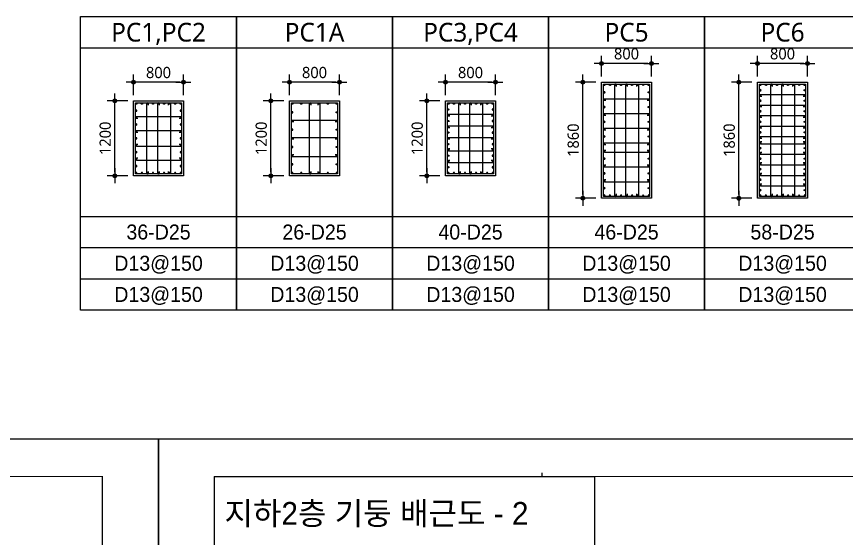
# Model space of a CAD drawing. Header units: millimetres. Extents: x 317501 to 2277231, y -321722 to 1186893.
# Drawn here: x 495949 to 509246, y -104967 to -96610 of the extents above; entities that cross this region are included whole.
import ezdxf
from ezdxf.enums import TextEntityAlignment as Align

# ---------------------------------------------------------------- set-up
doc = ezdxf.new("R2010")
doc.units = ezdxf.units.MM
doc.header["$LTSCALE"] = 57
doc.layers.get('Defpoints').update_dxf_attribs({"color": 145})
for name, color, linetype in [('BAR', 2, 'Continuous'), ('BARR', 1, 'Continuous'), ('DIM', 7, 'Continuous'), ('ELE', 7, 'Continuous'), ('HOOP', 2, 'Continuous'), ('LEADER', 7, 'Continuous'), ('XDIM', 7, 'Continuous'), ('XTAG', 7, 'Continuous')]:
    doc.layers.add(name, color=color, linetype=linetype)
doc.layers.add('TEXT', color=3, linetype='Continuous', lineweight=9)
doc.layers.add('XTITLE', color=22, linetype='Continuous', lineweight=0)
doc.styles.add('돋음', font='Dotum.ttf')
doc.styles.add('맑은고딕', font='malgun.ttf')
doc.dimstyles.new('DIM_40', dxfattribs={"dimscale": 40, "dimtxt": 3, "dimasz": 1, "dimexe": 2, "dimexo": 1.5, "dimgap": 1, "dimtad": 1, "dimdec": 0, "dimzin": 0, "dimdsep": 46, "dimtxsty": '맑은고딕', "dimblk1": 'DIMDOT', "dimblk2": 'DIMDOT', "dimsah": 1, "dimcen": 0.09, "dimdle": 2, "dimclrd": 7, "dimclre": 7, "dimclrt": 6, "dimadec": 0, "dimazin": 0, "dimtfac": 1, "dimtdec": 0, "dimtix": 1, "dimtmove": 2, "dimatfit": 3, "dimldrblk": 'DIMDOT', "dimfxl": 0, "dimtolj": 1, "dimtzin": 0, "dimarcsym": 0})

# ---------------------------------------------------------------- blocks, each defined once
blk = doc.blocks.new('dhs_sheet2e')
at = {"color": 7}
blk.add_line((20500.6, 57331.7), (20500.6, 57531.5), dxfattribs=at)
blk.add_lwpolyline([(84000, 0), (84000, 59329.4), (0, 59329.4), (0, 0)], close=True, dxfattribs=at)
at = {"color": 30, "const_width": 64.9}
blk.add_lwpolyline([(81003.6, 57331.7), (2996.4, 57331.7), (2996.4, 1997.6), (81003.6, 1997.6)], close=True, dxfattribs=at)
blk = doc.blocks.new('sdhdtbhse')
at = {"color": 255, "xscale": 0.75, "yscale": 0.75, "zscale": 0.75}
blk.add_blockref('dhs_sheet2e', (0, -44497), dxfattribs=at)
blk = doc.blocks.new('DIMDOT')
at = {"layer": 'DIM', "linetype": 'Continuous'}
blk.add_line((-2, 0), (2, 0), dxfattribs=at)
for radius in [0.5, 0.25]:
    blk.add_circle((0, 0), radius, dxfattribs=at)
blk = doc.blocks.new('*D46')
at = {"layer": 'Defpoints', "color": 0, "transparency": 16777216}
for p in [(512043, -214680), (512343, -214680), (512343, -215880)]:
    blk.add_point(p, dxfattribs=at)
at = {"layer": 'DIM', "color": 7, "lineweight": -2, "transparency": 16777216}
for p, q in [((512253, -214680), (511923, -214680)), ((512043, -215820), (512043, -214740)), ((512253, -215880), (511923, -215880))]:
    blk.add_line(p, q, dxfattribs=at)
at = {"layer": 'DIM', "color": 7, "lineweight": -2, "transparency": 16777216, "xscale": 60, "yscale": 60, "zscale": 60}
for p, rotation in [((512043, -214680), 90), ((512043, -215880), 270)]:
    blk.add_blockref('DIMDOT', p, dxfattribs=dict(at, rotation=rotation))
at = {"layer": 'DIM', "color": 6, "transparency": 16777216, "insert": (511890, -215280), "char_height": 180, "attachment_point": 5, "rotation": 90, "style": '맑은고딕'}
blk.add_mtext('\\A1;1200', dxfattribs=at)
blk = doc.blocks.new('*D47')
at = {"layer": 'Defpoints', "color": 0, "transparency": 16777216}
for p in [(512343, -214380), (512343, -214680), (513143, -214680)]:
    blk.add_point(p, dxfattribs=at)
at = {"layer": 'DIM', "color": 7, "lineweight": -2, "transparency": 16777216}
for p, q in [((512343, -214590), (512343, -214260)), ((513143, -214590), (513143, -214260)), ((513083, -214380), (512403, -214380))]:
    blk.add_line(p, q, dxfattribs=at)
at = {"layer": 'DIM', "color": 7, "lineweight": -2, "transparency": 16777216, "xscale": 60, "yscale": 60, "zscale": 60, "rotation": 180}
blk.add_blockref('DIMDOT', (512343, -214380), dxfattribs=at)
at = {"layer": 'DIM', "color": 7, "lineweight": -2, "transparency": 16777216, "xscale": 60, "yscale": 60, "zscale": 60}
blk.add_blockref('DIMDOT', (513143, -214380), dxfattribs=at)
at = {"layer": 'DIM', "color": 6, "transparency": 16777216, "insert": (512743, -214227), "char_height": 180, "attachment_point": 5, "style": '맑은고딕'}
blk.add_mtext('\\A1;800', dxfattribs=at)
blk = doc.blocks.new('BAR')
at = {"layer": 'BARR'}
h = blk.add_hatch(color=256, dxfattribs=at)
edge = h.paths.add_edge_path()
edge.add_arc((0, 0), 15, 0, 360)
blk.add_circle((0, 0), 15, dxfattribs=at)
blk = doc.blocks.new('*D48')
at = {"layer": 'Defpoints', "color": 0, "transparency": 16777216}
for p in [(517043, -214680), (517343, -214680), (517343, -215880)]:
    blk.add_point(p, dxfattribs=at)
at = {"layer": 'DIM', "color": 7, "lineweight": -2, "transparency": 16777216}
for p, q in [((517253, -214680), (516923, -214680)), ((517043, -215820), (517043, -214740)), ((517253, -215880), (516923, -215880))]:
    blk.add_line(p, q, dxfattribs=at)
at = {"layer": 'DIM', "color": 7, "lineweight": -2, "transparency": 16777216, "xscale": 60, "yscale": 60, "zscale": 60}
for p, rotation in [((517043, -214680), 90), ((517043, -215880), 270)]:
    blk.add_blockref('DIMDOT', p, dxfattribs=dict(at, rotation=rotation))
at = {"layer": 'DIM', "color": 6, "transparency": 16777216, "insert": (516890, -215280), "char_height": 180, "attachment_point": 5, "rotation": 90, "style": '맑은고딕'}
blk.add_mtext('\\A1;1200', dxfattribs=at)
blk = doc.blocks.new('*D49')
at = {"layer": 'Defpoints', "color": 0, "transparency": 16777216}
for p in [(517343, -214380), (517343, -214680), (518143, -214680)]:
    blk.add_point(p, dxfattribs=at)
at = {"layer": 'DIM', "color": 7, "lineweight": -2, "transparency": 16777216}
for p, q in [((517343, -214590), (517343, -214260)), ((518143, -214590), (518143, -214260)), ((518083, -214380), (517403, -214380))]:
    blk.add_line(p, q, dxfattribs=at)
at = {"layer": 'DIM', "color": 7, "lineweight": -2, "transparency": 16777216, "xscale": 60, "yscale": 60, "zscale": 60, "rotation": 180}
blk.add_blockref('DIMDOT', (517343, -214380), dxfattribs=at)
at = {"layer": 'DIM', "color": 7, "lineweight": -2, "transparency": 16777216, "xscale": 60, "yscale": 60, "zscale": 60}
blk.add_blockref('DIMDOT', (518143, -214380), dxfattribs=at)
at = {"layer": 'DIM', "color": 6, "transparency": 16777216, "insert": (517743, -214227), "char_height": 180, "attachment_point": 5, "style": '맑은고딕'}
blk.add_mtext('\\A1;800', dxfattribs=at)
blk = doc.blocks.new('*D54')
at = {"layer": 'Defpoints', "color": 0, "transparency": 16777216}
for p in [(522043, -214380), (522343, -214380), (522343, -216240)]:
    blk.add_point(p, dxfattribs=at)
at = {"layer": 'DIM', "color": 7, "lineweight": -2, "transparency": 16777216}
for p, q in [((522253, -214380), (521923, -214380)), ((522043, -216180), (522043, -214440)), ((522253, -216240), (521923, -216240))]:
    blk.add_line(p, q, dxfattribs=at)
at = {"layer": 'DIM', "color": 7, "lineweight": -2, "transparency": 16777216, "xscale": 60, "yscale": 60, "zscale": 60}
for p, rotation in [((522043, -214380), 90), ((522043, -216240), 270)]:
    blk.add_blockref('DIMDOT', p, dxfattribs=dict(at, rotation=rotation))
at = {"layer": 'DIM', "color": 6, "transparency": 16777216, "insert": (521890, -215310), "char_height": 180, "attachment_point": 5, "rotation": 90, "style": '맑은고딕'}
blk.add_mtext('\\A1;1860', dxfattribs=at)
blk = doc.blocks.new('*D55')
at = {"layer": 'Defpoints', "color": 0, "transparency": 16777216}
for p in [(522343, -214080), (522343, -214380), (523143, -214380)]:
    blk.add_point(p, dxfattribs=at)
at = {"layer": 'DIM', "color": 7, "lineweight": -2, "transparency": 16777216}
for p, q in [((522343, -214290), (522343, -213960)), ((523083, -214080), (522403, -214080)), ((523143, -214290), (523143, -213960))]:
    blk.add_line(p, q, dxfattribs=at)
at = {"layer": 'DIM', "color": 7, "lineweight": -2, "transparency": 16777216, "xscale": 60, "yscale": 60, "zscale": 60, "rotation": 180}
blk.add_blockref('DIMDOT', (522343, -214080), dxfattribs=at)
at = {"layer": 'DIM', "color": 7, "lineweight": -2, "transparency": 16777216, "xscale": 60, "yscale": 60, "zscale": 60}
blk.add_blockref('DIMDOT', (523143, -214080), dxfattribs=at)
at = {"layer": 'DIM', "color": 6, "transparency": 16777216, "insert": (522743, -213927), "char_height": 180, "attachment_point": 5, "style": '맑은고딕'}
blk.add_mtext('\\A1;800', dxfattribs=at)
blk = doc.blocks.new('*D50')
at = {"layer": 'Defpoints', "color": 0, "transparency": 16777216}
for p in [(520593, -223997), (520893, -223997), (520893, -225197)]:
    blk.add_point(p, dxfattribs=at)
at = {"layer": 'DIM', "color": 7, "lineweight": -2, "transparency": 16777216}
for p, q in [((520803, -223997), (520473, -223997)), ((520593, -225137), (520593, -224057)), ((520803, -225197), (520473, -225197))]:
    blk.add_line(p, q, dxfattribs=at)
at = {"layer": 'DIM', "color": 7, "lineweight": -2, "transparency": 16777216, "xscale": 60, "yscale": 60, "zscale": 60}
for p, rotation in [((520593, -223997), 90), ((520593, -225197), 270)]:
    blk.add_blockref('DIMDOT', p, dxfattribs=dict(at, rotation=rotation))
at = {"layer": 'DIM', "color": 6, "transparency": 16777216, "insert": (520440, -224597), "char_height": 180, "attachment_point": 5, "rotation": 90, "style": '맑은고딕'}
blk.add_mtext('\\A1;1200', dxfattribs=at)
blk = doc.blocks.new('*D51')
at = {"layer": 'Defpoints', "color": 0, "transparency": 16777216}
for p in [(520893, -223697), (520893, -223997), (521693, -223997)]:
    blk.add_point(p, dxfattribs=at)
at = {"layer": 'DIM', "color": 7, "lineweight": -2, "transparency": 16777216}
for p, q in [((520893, -223907), (520893, -223577)), ((521693, -223907), (521693, -223577)), ((521633, -223697), (520953, -223697))]:
    blk.add_line(p, q, dxfattribs=at)
at = {"layer": 'DIM', "color": 7, "lineweight": -2, "transparency": 16777216, "xscale": 60, "yscale": 60, "zscale": 60, "rotation": 180}
blk.add_blockref('DIMDOT', (520893, -223697), dxfattribs=at)
at = {"layer": 'DIM', "color": 7, "lineweight": -2, "transparency": 16777216, "xscale": 60, "yscale": 60, "zscale": 60}
blk.add_blockref('DIMDOT', (521693, -223697), dxfattribs=at)
at = {"layer": 'DIM', "color": 6, "transparency": 16777216, "insert": (521293, -223544), "char_height": 180, "attachment_point": 5, "style": '맑은고딕'}
blk.add_mtext('\\A1;800', dxfattribs=at)
blk = doc.blocks.new('*D52')
at = {"layer": 'Defpoints', "color": 0, "transparency": 16777216}
for p in [(525593, -223697), (525893, -223697), (525893, -225557)]:
    blk.add_point(p, dxfattribs=at)
at = {"layer": 'DIM', "color": 7, "lineweight": -2, "transparency": 16777216}
for p, q in [((525803, -223697), (525473, -223697)), ((525593, -225497), (525593, -223757)), ((525803, -225557), (525473, -225557))]:
    blk.add_line(p, q, dxfattribs=at)
at = {"layer": 'DIM', "color": 7, "lineweight": -2, "transparency": 16777216, "xscale": 60, "yscale": 60, "zscale": 60}
for p, rotation in [((525593, -223697), 90), ((525593, -225557), 270)]:
    blk.add_blockref('DIMDOT', p, dxfattribs=dict(at, rotation=rotation))
at = {"layer": 'DIM', "color": 6, "transparency": 16777216, "insert": (525440, -224627), "char_height": 180, "attachment_point": 5, "rotation": 90, "style": '맑은고딕'}
blk.add_mtext('\\A1;1860', dxfattribs=at)
blk = doc.blocks.new('*D53')
at = {"layer": 'Defpoints', "color": 0, "transparency": 16777216}
for p in [(525893, -223397), (525893, -223697), (526693, -223697)]:
    blk.add_point(p, dxfattribs=at)
at = {"layer": 'DIM', "color": 7, "lineweight": -2, "transparency": 16777216}
for p, q in [((525893, -223607), (525893, -223277)), ((526693, -223607), (526693, -223277)), ((526633, -223397), (525953, -223397))]:
    blk.add_line(p, q, dxfattribs=at)
at = {"layer": 'DIM', "color": 7, "lineweight": -2, "transparency": 16777216, "xscale": 60, "yscale": 60, "zscale": 60, "rotation": 180}
blk.add_blockref('DIMDOT', (525893, -223397), dxfattribs=at)
at = {"layer": 'DIM', "color": 7, "lineweight": -2, "transparency": 16777216, "xscale": 60, "yscale": 60, "zscale": 60}
blk.add_blockref('DIMDOT', (526693, -223397), dxfattribs=at)
at = {"layer": 'DIM', "color": 6, "transparency": 16777216, "insert": (526293, -223244), "char_height": 180, "attachment_point": 5, "style": '맑은고딕'}
blk.add_mtext('\\A1;800', dxfattribs=at)
blk = doc.blocks.new('PC1')
at = {"layer": 'BAR'}
blk.add_lwpolyline([(1620, 2180), (880, 2180), (880, 3320), (1620, 3320)], close=True, dxfattribs=at)
at = {"layer": 'ELE'}
blk.add_lwpolyline([(850, 2150), (850, 3350), (1650, 3350), (1650, 2150)], close=True, dxfattribs=at)
at = {"layer": 'HOOP'}
for points in [[(1087.5, 3280), (1087.5, 3305, 1), (1057.5, 3305), (1057.5, 2195, 1), (1087.5, 2195), (1087.5, 2220)], [(1265, 3280), (1265, 3305, 1), (1235, 3305), (1235, 2195, 1), (1265, 2195), (1265, 2220)], [(1412.5, 3280), (1412.5, 3305, -1), (1442.5, 3305), (1442.5, 2195, -1), (1412.5, 2195), (1412.5, 2220)], [(920, 3068), (895, 3068, -1), (895, 3098), (1605, 3098, -1), (1605, 3068), (1580, 3068)], [(920, 2846), (895, 2846, -1), (895, 2876), (1605, 2876, -1), (1605, 2846), (1580, 2846)], [(920, 2654), (895, 2654, 1), (895, 2624), (1605, 2624, 1), (1605, 2654), (1580, 2654)], [(920, 2432), (895, 2432, 1), (895, 2402), (1605, 2402, 1), (1605, 2432), (1580, 2432)]]:
    blk.add_lwpolyline(points, format="xyb", dxfattribs=at)
at = {"layer": 'LEADER'}
for p, q in [((0, 4200), (2500, 4200)), ((0, 1500), (2500, 1500)), ((0, 1000), (2500, 1000)), ((0, 500), (2500, 500))]:
    blk.add_line(p, q, dxfattribs=at)
blk.add_lwpolyline([(2500, 4700), (2500, 0), (0, 0), (0, 4700), (2500, 4700)], dxfattribs=at)
at = {"layer": 'BAR', "xscale": 0.6666666666666666, "yscale": 0.6666666666666666, "zscale": 0.6666666666666666, "rotation": 180}
for p in [(895, 3305), (983.75, 3305), (1072.5, 3305), (1161.25, 3305), (1250, 3305), (1338.75, 3305), (1427.5, 3305), (1516.25, 3305), (1605, 3305)]:
    blk.add_blockref('BAR', p, dxfattribs=at)
at = {"layer": 'BAR', "xscale": -0.6666666666666666, "yscale": 0.6666666666666666, "zscale": 0.6666666666666666}
for p in [(895, 3194), (1605, 3194), (895, 3083), (1605, 3083), (895, 2972), (1605, 2972), (895, 2861), (1605, 2861), (895, 2750), (1605, 2750), (895, 2639), (895, 2528), (1605, 2639), (1605, 2528), (895, 2417), (1605, 2417), (895, 2306), (1605, 2306), (895, 2195), (983.75, 2195), (1072.5, 2195), (1161.25, 2195), (1250, 2195), (1338.75, 2195), (1427.5, 2195), (1516.25, 2195), (1605, 2195)]:
    blk.add_blockref('BAR', p, dxfattribs=at)
at = {"layer": 'TEXT'}
for s, height, style, p in [('PC1,PC2', 300, '맑은고딕', (1250, 4450)), ('36-D25', 240, '돋음', (1250, 1250)), ('D13@150', 240, '돋음', (1250, 750)), ('D13@150', 240, '돋음', (1250, 250))]:
    blk.add_text(s, height=height, dxfattribs=dict(at, style=style)).set_placement(p, align=Align.MIDDLE_CENTER)
at = {"layer": 'DIM'}
dim = blk.add_linear_dim(base=(850, 3650), p1=(1650, 3350), p2=(850, 3350), dimstyle='DIM_40', override={"dimscale": 60}, dxfattribs=at)
dim.commit()
dim.dimension.update_dxf_attribs({"geometry": '*D47', "text_midpoint": (1250, 3803), "insert": (-511493.5, 218030.18)})
dim = blk.add_linear_dim(base=(550, 3350), p1=(850, 2150), p2=(850, 3350), angle=270, dimstyle='DIM_40', override={"dimscale": 60}, dxfattribs=at)
dim.commit()
dim.dimension.update_dxf_attribs({"geometry": '*D46', "text_midpoint": (396.51, 2750), "insert": (-511493.5, 218030.18)})
blk = doc.blocks.new('PC3')
at = {"layer": 'BAR'}
blk.add_lwpolyline([(1620, 2180), (880, 2180), (880, 3320), (1620, 3320)], close=True, dxfattribs=at)
at = {"layer": 'ELE'}
blk.add_lwpolyline([(850, 2150), (850, 3350), (1650, 3350), (1650, 2150)], close=True, dxfattribs=at)
at = {"layer": 'HOOP'}
for points in [[(1087.5, 3280), (1087.5, 3305, 1), (1057.5, 3305), (1057.5, 2195, 1), (1087.5, 2195), (1087.5, 2220)], [(1265, 3280), (1265, 3305, 1), (1235, 3305), (1235, 2195, 1), (1265, 2195), (1265, 2220)], [(1412.5, 3280), (1412.5, 3305, -1), (1442.5, 3305), (1442.5, 2195, -1), (1412.5, 2195), (1412.5, 2220)], [(920, 3105), (895, 3105, -1), (895, 3135), (1605, 3135, -1), (1605, 3105), (1580, 3105)], [(920, 2920), (895, 2920, -1), (895, 2950), (1605, 2950, -1), (1605, 2920), (1580, 2920)], [(920, 2735), (895, 2735, -1), (895, 2765), (1605, 2765, -1), (1605, 2735), (1580, 2735)], [(920, 2580), (895, 2580, 1), (895, 2550), (1605, 2550, 1), (1605, 2580), (1580, 2580)], [(920, 2395), (895, 2395, 1), (895, 2365), (1605, 2365, 1), (1605, 2395), (1580, 2395)]]:
    blk.add_lwpolyline(points, format="xyb", dxfattribs=at)
at = {"layer": 'LEADER'}
for p, q in [((0, 4200), (2500, 4200)), ((0, 1500), (2500, 1500)), ((0, 1000), (2500, 1000)), ((0, 500), (2500, 500))]:
    blk.add_line(p, q, dxfattribs=at)
blk.add_lwpolyline([(2500, 4700), (2500, 0), (0, 0), (0, 4700), (2500, 4700)], dxfattribs=at)
at = {"layer": 'BAR', "yscale": 0.6666666666666666, "zscale": 0.6666666666666666}
for p, xscale, rotation in [((895, 3305), 0.6666666666666666, 180), ((895, 3212.5), 0.6666666666666666, 180), ((983.75, 3305), 0.6666666666666666, 180), ((1072.5, 3305), 0.6666666666666666, 180), ((1161.25, 3305), 0.6666666666666666, 180), ((1250, 3305), 0.6666666666666666, 180), ((1338.75, 3305), 0.6666666666666666, 180), ((1427.5, 3305), 0.6666666666666666, 180), ((1516.25, 3305), 0.6666666666666666, 180), ((1605, 3305), 0.6666666666666666, 180), ((1605, 3212.5), -0.6666666666666666, 180), ((895, 3120), 0.6666666666666666, 180), ((1605, 3120), -0.6666666666666666, 180), ((895, 3027.5), 0.6666666666666666, 180), ((895, 2935), 0.6666666666666666, 180), ((1605, 3027.5), -0.6666666666666666, 180), ((1605, 2935), -0.6666666666666666, 180), ((895, 2842.5), 0.6666666666666666, 180), ((1605, 2842.5), -0.6666666666666666, 180), ((895, 2750), 0.6666666666666666, 180), ((895, 2657.5), 0.6666666666666666, 180), ((1605, 2750), -0.6666666666666666, 180), ((1605, 2657.5), -0.6666666666666666, 180), ((895, 2565), 0.6666666666666666, 180), ((1605, 2565), -0.6666666666666666, 180), ((895, 2472.5), 0.6666666666666666, 180), ((1605, 2472.5), -0.6666666666666666, 180), ((895, 2380), 0.6666666666666666, 180), ((895, 2287.5), 0.6666666666666666, 180), ((1605, 2380), -0.6666666666666666, 180), ((1605, 2287.5), -0.6666666666666666, 180), ((983.75, 2195), -0.6666666666666666, 359.9999999999941), ((1072.5, 2195), -0.6666666666666666, 359.9999999999941), ((1161.25, 2195), -0.6666666666666666, 359.9999999999941), ((1250, 2195), -0.6666666666666666, 359.9999999999941), ((1338.75, 2195), -0.6666666666666666, 359.9999999999941), ((1427.5, 2195), -0.6666666666666666, 359.9999999999941), ((1516.25, 2195), -0.6666666666666666, 359.9999999999941)]:
    blk.add_blockref('BAR', p, dxfattribs=dict(at, xscale=xscale, rotation=rotation))
at = {"layer": 'BAR', "xscale": -0.6666666666666666, "yscale": 0.6666666666666666, "zscale": 0.6666666666666666}
for p in [(895, 2195), (1605, 2195)]:
    blk.add_blockref('BAR', p, dxfattribs=at)
at = {"layer": 'TEXT'}
for s, height, style, p in [('PC3,PC4', 300, '맑은고딕', (1250, 4450)), ('40-D25', 240, '돋음', (1250, 1250)), ('D13@150', 240, '돋음', (1250, 750)), ('D13@150', 240, '돋음', (1250, 250))]:
    blk.add_text(s, height=height, dxfattribs=dict(at, style=style)).set_placement(p, align=Align.MIDDLE_CENTER)
at = {"layer": 'DIM'}
dim = blk.add_linear_dim(base=(850, 3650), p1=(1650, 3350), p2=(850, 3350), dimstyle='DIM_40', override={"dimscale": 60}, dxfattribs=at)
dim.commit()
dim.dimension.update_dxf_attribs({"geometry": '*D49', "text_midpoint": (1250, 3803), "insert": (-516493.5, 218030.18)})
dim = blk.add_linear_dim(base=(550, 3350), p1=(850, 2150), p2=(850, 3350), angle=270, dimstyle='DIM_40', override={"dimscale": 60}, dxfattribs=at)
dim.commit()
dim.dimension.update_dxf_attribs({"geometry": '*D48', "text_midpoint": (396.51, 2750), "insert": (-516493.5, 218030.18)})
blk = doc.blocks.new('PC6')
at = {"layer": 'BAR'}
blk.add_lwpolyline([(1620, 1820), (880, 1820), (880, 3620), (1620, 3620)], close=True, dxfattribs=at)
at = {"layer": 'ELE'}
blk.add_lwpolyline([(850, 1790), (850, 3650), (1650, 3650), (1650, 1790)], close=True, dxfattribs=at)
at = {"layer": 'HOOP'}
for points in [[(1087.5, 3580), (1087.5, 3605, 1), (1057.5, 3605), (1057.5, 1835, 1), (1087.5, 1835), (1087.5, 1860)], [(1265, 3580), (1265, 3605, 1), (1235, 3605), (1235, 1835, 1), (1265, 1835), (1265, 1860)], [(1412.5, 3580), (1412.5, 3605, -1), (1442.5, 3605), (1442.5, 1835, -1), (1412.5, 1835), (1412.5, 1860)], [(920, 3421.4), (895, 3421.4, -1), (895, 3451.4), (1605, 3451.4, -1), (1605, 3421.4), (1580, 3421.4)], [(920, 3252.9), (895, 3252.9, -1), (895, 3282.9), (1605, 3282.9, -1), (1605, 3252.9), (1580, 3252.9)], [(920, 3084.3), (895, 3084.3, -1), (895, 3114.3), (1605, 3114.3, -1), (1605, 3084.3), (1580, 3084.3)], [(920, 2915.7), (895, 2915.7, -1), (895, 2945.7), (1605, 2945.7, -1), (1605, 2915.7), (1580, 2915.7)], [(920, 2747.1), (895, 2747.1, -1), (895, 2777.1), (1605, 2777.1, -1), (1605, 2747.1), (1580, 2747.1)], [(920, 2692.9), (895, 2692.9, 1), (895, 2662.9), (1605, 2662.9, 1), (1605, 2692.9), (1580, 2692.9)], [(920, 2524.3), (895, 2524.3, 1), (895, 2494.3), (1605, 2494.3, 1), (1605, 2524.3), (1580, 2524.3)], [(920, 2355.7), (895, 2355.7, 1), (895, 2325.7), (1605, 2325.7, 1), (1605, 2355.7), (1580, 2355.7)], [(920, 2187.1), (895, 2187.1, 1), (895, 2157.1), (1605, 2157.1, 1), (1605, 2187.1), (1580, 2187.1)], [(920, 2018.6), (895, 2018.6, 1), (895, 1988.6), (1605, 1988.6, 1), (1605, 2018.6), (1580, 2018.6)]]:
    blk.add_lwpolyline(points, format="xyb", dxfattribs=at)
at = {"layer": 'LEADER'}
for p, q in [((0, 4200), (2500, 4200)), ((0, 1500), (2500, 1500)), ((0, 1000), (2500, 1000)), ((0, 500), (2500, 500))]:
    blk.add_line(p, q, dxfattribs=at)
blk.add_lwpolyline([(2500, 4700), (2500, 0), (0, 0), (0, 4700), (2500, 4700)], dxfattribs=at)
at = {"layer": 'BAR', "xscale": 0.6666666666666666, "yscale": 0.6666666666666666, "zscale": 0.6666666666666666, "rotation": 180}
for p in [(895, 3605), (983.7, 3605), (1072.5, 3605), (1161.2, 3605), (1250, 3605), (1338.8, 3605), (1427.5, 3605), (1516.3, 3605), (1605, 3605)]:
    blk.add_blockref('BAR', p, dxfattribs=at)
at = {"layer": 'BAR', "yscale": 0.6666666666666666, "zscale": 0.6666666666666666}
for p, xscale in [((895, 3520.7), -0.6666666666666666), ((1605, 3520.7), 0.6666666666666666), ((895, 3436.4), -0.6666666666666666), ((895, 3352.1), -0.6666666666666666), ((1605, 3436.4), 0.6666666666666666), ((1605, 3352.1), 0.6666666666666666), ((895, 3267.9), -0.6666666666666666), ((895, 3183.6), -0.6666666666666666), ((1605, 3267.9), 0.6666666666666666), ((1605, 3183.6), 0.6666666666666666), ((895, 3099.3), -0.6666666666666666), ((1605, 3099.3), 0.6666666666666666), ((895, 3015), -0.6666666666666666), ((895, 2930.7), -0.6666666666666666), ((1605, 3015), 0.6666666666666666), ((1605, 2930.7), 0.6666666666666666), ((895, 2846.4), -0.6666666666666666), ((1605, 2846.4), 0.6666666666666666), ((895, 2762.1), -0.6666666666666666), ((895, 2677.9), -0.6666666666666666), ((1605, 2762.1), 0.6666666666666666), ((1605, 2677.9), 0.6666666666666666), ((895, 2593.6), -0.6666666666666666), ((1605, 2593.6), 0.6666666666666666), ((895, 2509.3), -0.6666666666666666), ((895, 2425), -0.6666666666666666), ((1605, 2509.3), 0.6666666666666666), ((1605, 2425), 0.6666666666666666), ((895, 2340.7), -0.6666666666666666), ((895, 2256.4), -0.6666666666666666), ((1605, 2340.7), 0.6666666666666666), ((1605, 2256.4), 0.6666666666666666), ((895, 2172.1), -0.6666666666666666), ((1605, 2172.1), 0.6666666666666666), ((895, 2087.9), -0.6666666666666666), ((895, 2003.6), -0.6666666666666666), ((1605, 2087.9), 0.6666666666666666), ((1605, 2003.6), 0.6666666666666666), ((895, 1919.3), -0.6666666666666666), ((1605, 1919.3), 0.6666666666666666), ((895, 1835), -0.6666666666666666), ((983.7, 1835), -0.6666666666666666), ((1072.5, 1835), -0.6666666666666666), ((1161.2, 1835), -0.6666666666666666), ((1250, 1835), -0.6666666666666666), ((1338.8, 1835), -0.6666666666666666), ((1427.5, 1835), -0.6666666666666666), ((1516.3, 1835), -0.6666666666666666), ((1605, 1835), -0.6666666666666666)]:
    blk.add_blockref('BAR', p, dxfattribs=dict(at, xscale=xscale))
at = {"layer": 'TEXT'}
for s, height, style, p in [('PC6', 300, '맑은고딕', (1250, 4450)), ('58-D25', 240, '돋음', (1250, 1250)), ('D13@150', 240, '돋음', (1250, 750)), ('D13@150', 240, '돋음', (1250, 250))]:
    blk.add_text(s, height=height, dxfattribs=dict(at, style=style)).set_placement(p, align=Align.MIDDLE_CENTER)
at = {"layer": 'DIM'}
dim = blk.add_linear_dim(base=(850, 3950), p1=(1650, 3650), p2=(850, 3650), dimstyle='DIM_40', override={"dimscale": 60}, dxfattribs=at)
dim.commit()
dim.dimension.update_dxf_attribs({"geometry": '*D55', "text_midpoint": (1250, 4103), "insert": (-521493.5, 218030.2)})
dim = blk.add_linear_dim(base=(550, 3650), p1=(850, 1790), p2=(850, 3650), angle=270, dimstyle='DIM_40', override={"dimscale": 60}, dxfattribs=at)
dim.commit()
dim.dimension.update_dxf_attribs({"geometry": '*D54', "text_midpoint": (396.5, 2720), "insert": (-521493.5, 218030.2)})
blk = doc.blocks.new('PC1A')
at = {"layer": 'BAR'}
blk.add_lwpolyline([(1620, 2180), (880, 2180), (880, 3320), (1620, 3320)], close=True, dxfattribs=at)
at = {"layer": 'ELE'}
blk.add_lwpolyline([(850, 2150), (850, 3350), (1650, 3350), (1650, 2150)], close=True, dxfattribs=at)
at = {"layer": 'HOOP'}
for points in [[(1194, 3280), (1194, 3305, 1), (1164, 3305), (1164, 2195, 1), (1194, 2195), (1194, 2220)], [(1306, 3280), (1306, 3305, -1), (1336, 3305), (1336, 2195, -1), (1306, 2195), (1306, 2220)], [(920, 3012.5), (895, 3012.5, -1), (895, 3042.5), (1605, 3042.5, -1), (1605, 3012.5), (1580, 3012.5)], [(920, 2735), (895, 2735, -1), (895, 2765), (1605, 2765, -1), (1605, 2735), (1580, 2735)], [(920, 2487.5), (895, 2487.5, 1), (895, 2457.5), (1605, 2457.5, 1), (1605, 2487.5), (1580, 2487.5)]]:
    blk.add_lwpolyline(points, format="xyb", dxfattribs=at)
at = {"layer": 'LEADER'}
for p, q in [((0, 4200), (2500, 4200)), ((0, 1500), (2500, 1500)), ((0, 1000), (2500, 1000)), ((0, 500), (2500, 500))]:
    blk.add_line(p, q, dxfattribs=at)
blk.add_lwpolyline([(2500, 4700), (2500, 0), (0, 0), (0, 4700), (2500, 4700)], dxfattribs=at)
at = {"layer": 'BAR', "yscale": 0.6666666666666666, "zscale": 0.6666666666666666}
for p, xscale, rotation in [((895, 3305), 0.6666666666666666, 180), ((1037, 3305), 0.6666666666666666, 180), ((1179, 3305), 0.6666666666666666, 180), ((1321, 3305), 0.6666666666666666, 180), ((1463, 3305), 0.6666666666666666, 180), ((1605, 3305), 0.6666666666666666, 180), ((1037, 2195), -0.6666666666666666, 359.9999999999931), ((1179, 2195), -0.6666666666666666, 359.9999999999931), ((1321, 2195), -0.6666666666666666, 359.9999999999931), ((1463, 2195), -0.6666666666666666, 359.9999999999931)]:
    blk.add_blockref('BAR', p, dxfattribs=dict(at, xscale=xscale, rotation=rotation))
for p, xscale in [((895, 3166.25), -0.6666666666666666), ((1605, 3166.25), 0.6666666666666666), ((895, 3027.5), -0.6666666666666666), ((1605, 3027.5), 0.6666666666666666), ((895, 2888.75), -0.6666666666666666), ((1605, 2888.75), 0.6666666666666666), ((895, 2750), -0.6666666666666666), ((1605, 2750), 0.6666666666666666), ((895, 2611.25), -0.6666666666666666), ((1605, 2611.25), 0.6666666666666666), ((895, 2472.5), -0.6666666666666666), ((1605, 2472.5), 0.6666666666666666), ((895, 2333.75), -0.6666666666666666), ((1605, 2333.75), 0.6666666666666666), ((895, 2195), -0.6666666666666666), ((1605, 2195), -0.6666666666666666)]:
    blk.add_blockref('BAR', p, dxfattribs=dict(at, xscale=xscale))
at = {"layer": 'TEXT'}
for s, height, style, p in [('PC1A', 300, '맑은고딕', (1250, 4450)), ('26-D25', 240, '돋음', (1250, 1250)), ('D13@150', 240, '돋음', (1250, 750)), ('D13@150', 240, '돋음', (1250, 250))]:
    blk.add_text(s, height=height, dxfattribs=dict(at, style=style)).set_placement(p, align=Align.MIDDLE_CENTER)
at = {"layer": 'DIM'}
dim = blk.add_linear_dim(base=(850, 3650), p1=(1650, 3350), p2=(850, 3350), dimstyle='DIM_40', override={"dimscale": 60}, dxfattribs=at)
dim.commit()
dim.dimension.update_dxf_attribs({"geometry": '*D51', "text_midpoint": (1250, 3803), "insert": (-520043.41, 227347.37)})
dim = blk.add_linear_dim(base=(550, 3350), p1=(850, 2150), p2=(850, 3350), angle=270, dimstyle='DIM_40', override={"dimscale": 60}, dxfattribs=at)
dim.commit()
dim.dimension.update_dxf_attribs({"geometry": '*D50', "text_midpoint": (396.51, 2750), "insert": (-520043.41, 227347.37)})
blk = doc.blocks.new('PC5')
at = {"layer": 'BAR'}
blk.add_lwpolyline([(1620, 1820), (880, 1820), (880, 3620), (1620, 3620)], close=True, dxfattribs=at)
at = {"layer": 'ELE'}
blk.add_lwpolyline([(850, 1790), (850, 3650), (1650, 3650), (1650, 1790)], close=True, dxfattribs=at)
at = {"layer": 'HOOP'}
for points in [[(1087.5, 3580), (1087.5, 3605, 1), (1057.5, 3605), (1057.5, 1835, 1), (1087.5, 1835), (1087.5, 1860)], [(1265, 3580), (1265, 3605, 1), (1235, 3605), (1235, 1835, 1), (1265, 1835), (1265, 1860)], [(1412.5, 3580), (1412.5, 3605, -1), (1442.5, 3605), (1442.5, 1835, -1), (1412.5, 1835), (1412.5, 1860)], [(920, 3354), (895, 3354, -1), (895, 3384), (1605, 3384, -1), (1605, 3354), (1580, 3354)], [(920, 3118), (895, 3118, -1), (895, 3148), (1605, 3148, -1), (1605, 3118), (1580, 3118)], [(920, 2882), (895, 2882, -1), (895, 2912), (1605, 2912, -1), (1605, 2882), (1580, 2882)], [(920, 2646), (895, 2646, -1), (895, 2676), (1605, 2676, -1), (1605, 2646), (1580, 2646)], [(920, 2558), (895, 2558, 1), (895, 2528), (1605, 2528, 1), (1605, 2558), (1580, 2558)], [(920, 2322), (895, 2322, 1), (895, 2292), (1605, 2292, 1), (1605, 2322), (1580, 2322)], [(920, 2086), (895, 2086, 1), (895, 2056), (1605, 2056, 1), (1605, 2086), (1580, 2086)]]:
    blk.add_lwpolyline(points, format="xyb", dxfattribs=at)
at = {"layer": 'LEADER'}
for p, q in [((0, 4200), (2500, 4200)), ((0, 1500), (2500, 1500)), ((0, 1000), (2500, 1000)), ((0, 500), (2500, 500))]:
    blk.add_line(p, q, dxfattribs=at)
blk.add_lwpolyline([(2500, 4700), (2500, 0), (0, 0), (0, 4700), (2500, 4700)], dxfattribs=at)
at = {"layer": 'BAR', "xscale": 0.6666666666666666, "yscale": 0.6666666666666666, "zscale": 0.6666666666666666, "rotation": 180}
for p in [(895, 3605), (983.75, 3605), (1072.5, 3605), (1161.25, 3605), (1250, 3605), (1338.75, 3605), (1427.5, 3605), (1516.25, 3605), (1605, 3605)]:
    blk.add_blockref('BAR', p, dxfattribs=at)
at = {"layer": 'BAR', "yscale": 0.6666666666666666, "zscale": 0.6666666666666666}
for p, xscale in [((895, 3487), -0.6666666666666666), ((1605, 3487), 0.6666666666666666), ((895, 3369), -0.6666666666666666), ((1605, 3369), 0.6666666666666666), ((895, 3251), -0.6666666666666666), ((1605, 3251), 0.6666666666666666), ((895, 3133), -0.6666666666666666), ((1605, 3133), 0.6666666666666666), ((895, 3015), -0.6666666666666666), ((1605, 3015), 0.6666666666666666), ((895, 2897), -0.6666666666666666), ((1605, 2897), 0.6666666666666666), ((895, 2779), -0.6666666666666666), ((895, 2661), -0.6666666666666666), ((1605, 2779), 0.6666666666666666), ((1605, 2661), 0.6666666666666666), ((895, 2543), -0.6666666666666666), ((1605, 2543), 0.6666666666666666), ((895, 2425), -0.6666666666666666), ((1605, 2425), 0.6666666666666666), ((895, 2307), -0.6666666666666666), ((1605, 2307), 0.6666666666666666), ((895, 2189), -0.6666666666666666), ((1605, 2189), 0.6666666666666666), ((895, 2071), -0.6666666666666666), ((1605, 2071), 0.6666666666666666), ((895, 1953), -0.6666666666666666), ((1605, 1953), 0.6666666666666666), ((895, 1835), -0.6666666666666666), ((983.75, 1835), -0.6666666666666666), ((1072.5, 1835), -0.6666666666666666), ((1161.25, 1835), -0.6666666666666666), ((1250, 1835), -0.6666666666666666), ((1338.75, 1835), -0.6666666666666666), ((1427.5, 1835), -0.6666666666666666), ((1516.25, 1835), -0.6666666666666666), ((1605, 1835), -0.6666666666666666)]:
    blk.add_blockref('BAR', p, dxfattribs=dict(at, xscale=xscale))
at = {"layer": 'TEXT'}
for s, height, style, p in [('PC5', 300, '맑은고딕', (1250, 4450)), ('46-D25', 240, '돋음', (1250, 1250)), ('D13@150', 240, '돋음', (1250, 750)), ('D13@150', 240, '돋음', (1250, 250))]:
    blk.add_text(s, height=height, dxfattribs=dict(at, style=style)).set_placement(p, align=Align.MIDDLE_CENTER)
at = {"layer": 'DIM'}
dim = blk.add_linear_dim(base=(850, 3950), p1=(1650, 3650), p2=(850, 3650), dimstyle='DIM_40', override={"dimscale": 60}, dxfattribs=at)
dim.commit()
dim.dimension.update_dxf_attribs({"geometry": '*D53', "text_midpoint": (1250, 4103), "insert": (-525043.41, 227347.37)})
dim = blk.add_linear_dim(base=(550, 3650), p1=(850, 1790), p2=(850, 3650), angle=270, dimstyle='DIM_40', override={"dimscale": 60}, dxfattribs=at)
dim.commit()
dim.dimension.update_dxf_attribs({"geometry": '*D52', "text_midpoint": (396.51, 2720), "insert": (-525043.41, 227347.37)})

msp = doc.modelspace()

# ---------------------------------------------------------------- linework, layer by layer
at = {"layer": 'XTITLE', "color": 3, "ltscale": 2}
msp.add_lwpolyline([(499119.9, -103976.8), (505210.8, -103976.8), (505210.8, -105135.8), (499119.9, -105135.8)], close=True, dxfattribs=at)

# ---------------------------------------------------------------- block references
at = {"layer": 'XDIM', "color": 4, "xscale": 0.3999999986033871, "yscale": 0.3999999986033871, "zscale": 0.3999999986033871}
for p in [(473020.9, -103377.5), (498220.9, -103377.5)]:
    msp.add_blockref('sdhdtbhse', p, dxfattribs=at)
at = {"layer": 'XTAG', "color": 4}
for name, p in [('PC1', (496973.2, -101310.2)), ('PC1A', (499473.2, -101310.2)), ('PC3', (501973.2, -101310.2)), ('PC5', (504473.2, -101310.2)), ('PC6', (506973.2, -101310.2))]:
    msp.add_blockref(name, p, dxfattribs=at)

# ---------------------------------------------------------------- texts
at = {"layer": 'XTITLE', "color": 2, "style": '돋음'}
msp.add_text('지하2층 기둥 배근도 - 2', height=364.067, dxfattribs=at).set_placement((499279.2, -104566.9), align=Align.MIDDLE_LEFT)

doc.saveas('drawing.dxf')
